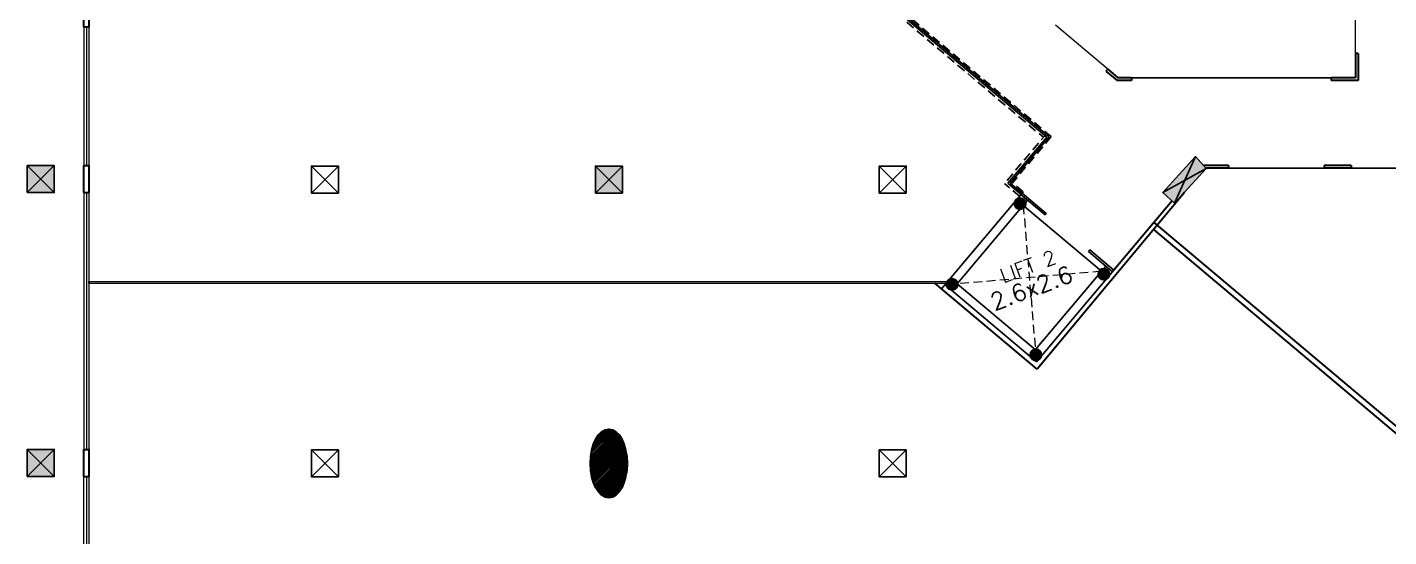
# Model space of a CAD drawing. Extents: x -14054 to 906348, y -36965 to 188562.
# Drawn here: x 193013 to 231380, y 74926 to 89291 of the extents above; entities that cross this region are included whole.
import ezdxf

# ---------------------------------------------------------------- set-up
doc = ezdxf.new("R2010")
doc.units = 0
doc.header["$LTSCALE"] = 1000
doc.header["$MEASUREMENT"] = 0
doc.linetypes.add('HIDDEN', pattern=[0.375, 0.25, -0.125])
for name, color, linetype in [('COL', 5, 'CONTINUOUS'), ('COL-FIN', 3, 'CONTINUOUS'), ('COL-SOL', 253, 'CONTINUOUS'), ('CROSS', 3, 'CONTINUOUS'), ('DIM1', 4, 'CONTINUOUS'), ('DOOR', 6, 'CONTINUOUS'), ('GLASS', 9, 'CONTINUOUS'), ('RETWALL', 7, 'CONTINUOUS'), ('SOLID', 252, 'CONTINUOUS')]:
    doc.layers.add(name, color=color, linetype=linetype)
for name, color, linetype, lineweight in [('HIDDEN', 7, 'HIDDEN', 15), ('TEXT', 3, 'CONTINUOUS', 15), ('WALL', 2, 'CONTINUOUS', 30), ('WIN', 6, 'CONTINUOUS', 9)]:
    doc.layers.add(name, color=color, linetype=linetype, lineweight=lineweight)
doc.styles.add('ROMAN', font='ROMANS')
doc.styles.add('ROMANS', font='ROMANS.shx', dxfattribs={"height": 350})

# ---------------------------------------------------------------- blocks, each defined once
blk = doc.blocks.new('*U46')
at = {"layer": 'DOOR'}
h = blk.add_hatch(dxfattribs=at)
h.set_pattern_fill('ANSI31', color=8, scale=228.775419, style=0)
h.set_pattern_definition([(225, (223527.441, 207158.96), (20.2210813, -20.2210813), [])])
edge = h.paths.add_edge_path()
edge.add_line((209419.62, 76129.63), (209633.84, 76129.63))
edge.add_ellipse((209399.82, 76992.47), major_axis=(0, -968.08), ratio=0.5331141, start_angle=15.174521, end_angle=178.82724)
edge.add_line((209419.62, 77959.83), (209419.62, 76129.63))
edge = h.paths.add_edge_path()
edge.add_ellipse((209399.82, 76992.47), major_axis=(0, -968.08), ratio=0.5331141, start_angle=181.17276, end_angle=344.825479)
edge.add_line((209165.8, 76129.63), (209419.62, 76129.63))
edge.add_line((209419.62, 76129.63), (209419.62, 77959.83))
edge.add_line((209419.62, 77959.83), (209380.02, 77959.83))
edge = h.paths.add_edge_path()
edge.add_ellipse((209399.82, 76992.47), major_axis=(0, -968.08), ratio=0.5331141, start_angle=344.825479, end_angle=361.17276)
edge.add_line((209419.62, 76025.1), (209419.62, 76129.63))
edge.add_line((209419.62, 76129.63), (209165.8, 76129.63))
edge = h.paths.add_edge_path()
edge.add_ellipse((209399.82, 76992.47), major_axis=(0, -968.08), ratio=0.5331141, start_angle=1.17276, end_angle=15.174521)
edge.add_line((209633.84, 76129.63), (209419.62, 76129.63))
edge.add_line((209419.62, 76129.63), (209419.62, 76025.1))
at = {"layer": 'GLASS', "linetype": 'Continuous'}
h = blk.add_hatch(color=9, dxfattribs=at)
edge = h.paths.add_edge_path()
edge.add_arc((220989.02, 84316.06), 162.63, 0, 360)
h = blk.add_hatch(color=9, dxfattribs=at)
edge = h.paths.add_edge_path()
edge.add_arc((223349.67, 82330.54), 162.63, 0, 360)
h = blk.add_hatch(color=9, dxfattribs=at)
edge = h.paths.add_edge_path()
edge.add_arc((219073.84, 82041.75), 162.63, 0, 360)
h = blk.add_hatch(color=9, dxfattribs=at)
edge = h.paths.add_edge_path()
edge.add_arc((221433.33, 80054.84), 162.63, 0, 360)
at = {"layer": 'SOLID'}
for points in [[(226238.7, 85310.17), (225934.74, 85644.81), (225012.4, 84629.38), (225345.5, 84326.82)], [(193012.76, 84629.38), (193772.76, 84629.38), (193772.76, 85389.38), (193012.76, 85389.38)], [(193012.76, 76629.38), (193772.76, 76629.38), (193772.76, 77389.38), (193012.76, 77389.38)]]:
    blk.add_hatch(color=256, dxfattribs=at).paths.add_polyline_path(points)
at = {"layer": 'COL', "color": 7}
for p, q in [((225345.5, 84326.82), (225934.74, 85644.81)), ((193772.76, 85389.38), (193012.76, 84629.38)), ((193012.76, 85389.38), (193772.76, 84629.38)), ((226238.7, 85310.17), (225012.4, 84629.38)), ((193772.76, 77389.38), (193012.76, 76629.38)), ((193012.76, 77389.38), (193772.76, 76629.38))]:
    blk.add_line(p, q, dxfattribs=at)
at = {"layer": 'COL'}
for points in [[(226238.7, 85310.17), (225934.74, 85644.81), (225012.4, 84629.38), (225345.5, 84326.82)], [(193012.76, 84629.38), (193772.76, 84629.38), (193772.76, 85389.38), (193012.76, 85389.38)], [(193012.76, 76629.38), (193772.76, 76629.38), (193772.76, 77389.38), (193012.76, 77389.38)]]:
    blk.add_lwpolyline(points, close=True, dxfattribs=at)
at = {"layer": 'COL-FIN', "color": 5, "linetype": 'Continuous'}
for p, q in [((201783.11, 85375.76), (201023.11, 84615.76)), ((201023.11, 85375.76), (201783.11, 84615.76)), ((209783.11, 85375.76), (209023.11, 84615.76)), ((209023.11, 85375.76), (209783.11, 84615.76)), ((217783.11, 85375.76), (217023.11, 84615.76)), ((217023.11, 85375.76), (217783.11, 84615.76)), ((201779.82, 77375.76), (201019.82, 76615.76)), ((201019.82, 77375.76), (201779.82, 76615.76)), ((217019.82, 77372.47), (217779.82, 76612.47)), ((217779.82, 77372.47), (217019.82, 76612.47))]:
    blk.add_line(p, q, dxfattribs=at)
for points in [[(201783.11, 84615.76), (201023.11, 84615.76), (201023.11, 85375.76), (201783.11, 85375.76)], [(209783.11, 84615.76), (209023.11, 84615.76), (209023.11, 85375.76), (209783.11, 85375.76)], [(217783.11, 84615.76), (217023.11, 84615.76), (217023.11, 85375.76), (217783.11, 85375.76)], [(201779.82, 76615.76), (201019.82, 76615.76), (201019.82, 77375.76), (201779.82, 77375.76)], [(217779.82, 76612.47), (217019.82, 76612.47), (217019.82, 77372.47), (217779.82, 77372.47)]]:
    blk.add_lwpolyline(points, close=True, dxfattribs=at)
at = {"layer": 'COL-FIN', "linetype": 'Continuous'}
blk.add_lwpolyline([(209783.29, 84613.67), (209023.29, 84613.67), (209023.29, 85373.67), (209783.29, 85373.67)], close=True, dxfattribs=at)
at = {"layer": 'COL-SOL', "linetype": 'Continuous'}
blk.add_solid([(209023.29, 85373.67), (209023.29, 84613.67), (209783.29, 85373.67), (209783.29, 84613.67)], dxfattribs=at)
at = {"layer": 'CROSS', "color": 3, "linetype": 'Continuous'}
for p, q in [((209023.29, 85373.67), (209783.29, 84613.67)), ((209783.29, 85373.67), (209023.29, 84613.67))]:
    blk.add_line(p, q, dxfattribs=at)
at = {"layer": 'DIM1', "linetype": 'HIDDEN'}
for p, q in [((214068.76, 92574.06), (221647.09, 86186.68)), ((214227.76, 92647.99), (221871.08, 86205.83)), ((221749.51, 86308.3), (220548.89, 84882.54)), ((221871.08, 86205.83), (220772.93, 84901.75)), ((220974.46, 84524.17), (220548.89, 84882.54)), ((221076.88, 84645.79), (220772.93, 84901.75)), ((221049.83, 84613.67), (221076.88, 84645.79))]:
    blk.add_line(p, q, dxfattribs=at)
at = {"layer": 'DOOR'}
for p, q in [((229752.76, 87864.38), (224129.57, 87864.38)), ((226862.76, 85314.38), (229562.76, 85314.38)), ((230322.76, 85314.38), (233022.76, 85314.38))]:
    blk.add_line(p, q, dxfattribs=at)
at = {"layer": 'GLASS', "color": 9, "linetype": 'Continuous'}
for p, q in [((221049.83, 84613.67), (218779.27, 81917.34)), ((221203.33, 84414.59), (219063.79, 81873.84)), ((223285.29, 82410.06), (220891.6, 84425.77)), ((221693.5, 84001.82), (221015.43, 84572.82)), ((221727.9, 84042.67), (221049.83, 84613.67)), ((221693.5, 84001.82), (221727.9, 84042.67)), ((222918.95, 82969.89), (222953.34, 83010.73)), ((223597.02, 82398.88), (222918.95, 82969.89)), ((223631.42, 82439.73), (222953.34, 83010.73)), ((223409.12, 82557.11), (221269.58, 80016.37)), ((223631.42, 82439.73), (221457.48, 79858.14)), ((221457.48, 79858.14), (218875.89, 82032.07)), ((221424.39, 80200.2), (219218.6, 82057.68))]:
    blk.add_line(p, q, dxfattribs=at)
for centre in [(220989.02, 84316.06), (223349.67, 82330.54), (219073.84, 82041.75), (221433.33, 80054.84)]:
    blk.add_circle(centre, 162.63, dxfattribs=at)
at = {"layer": 'HIDDEN'}
for p, q in [((221079.5, 84267.54), (221420.95, 80196.12)), ((223285.29, 82410.06), (219215.16, 82053.6))]:
    blk.add_line(p, q, dxfattribs=at)
at = {"layer": 'RETWALL', "color": 1, "linetype": 'Continuous'}
for p, q in [((214135.76, 92605.22), (221741.48, 86194.75)), ((214185.76, 92628.46), (221811.91, 86200.77)), ((221741.48, 86194.75), (220643.29, 84890.64)), ((221811.91, 86200.77), (220713.75, 84896.68)), ((221017.62, 84575.42), (220643.29, 84890.64)), ((221049.83, 84613.67), (220713.75, 84896.68))]:
    blk.add_line(p, q, dxfattribs=at)
at = {"layer": 'WALL'}
for p, q in [((194605.76, 89287.76), (194605.76, 92633.38)), ((194755.76, 89287.76), (194755.76, 92633.38)), ((194755.76, 89287.76), (194605.76, 89287.76)), ((230512.76, 88549.38), (230437.76, 88549.38)), ((230437.76, 88549.38), (230437.76, 87864.38)), ((230512.76, 88549.38), (230512.76, 87789.38)), ((223459.01, 88109.28), (223410.68, 88051.93)), ((223410.68, 88051.93), (223722.18, 87789.38)), ((223459.01, 88109.28), (223749.57, 87864.38)), ((224129.57, 87864.38), (223749.57, 87864.38)), ((224129.57, 87864.38), (224129.57, 87789.38)), ((230437.76, 87864.38), (229752.76, 87864.38)), ((229752.76, 87864.38), (229752.76, 87789.38)), ((224129.57, 87789.38), (223722.18, 87789.38)), ((230512.76, 87789.38), (229752.76, 87789.38)), ((194605.76, 85389.38), (194755.76, 85389.38)), ((194605.76, 84629.38), (194605.76, 85389.38)), ((194755.76, 84629.38), (194755.76, 85389.38)), ((226862.76, 85389.38), (226166.75, 85389.38)), ((226862.76, 85314.38), (226234.87, 85314.38)), ((226862.76, 85389.38), (226862.76, 85314.38)), ((229562.76, 85389.38), (229562.76, 85314.38)), ((230322.76, 85389.38), (229562.76, 85389.38)), ((230322.76, 85314.38), (229562.76, 85314.38)), ((230322.76, 85389.38), (230322.76, 85314.38)), ((194605.76, 84629.38), (194755.76, 84629.38)), ((225619.1, 84628.03), (221473.22, 79648.79)), ((225272.13, 84393.46), (223631.42, 82439.73)), ((194755.76, 82079.44), (194755.76, 82119.44)), ((221473.22, 79648.79), (218586.77, 82079.44)), ((194605.76, 77389.38), (194755.76, 77389.38)), ((194605.76, 76629.38), (194605.76, 77389.38)), ((194755.76, 76629.38), (194755.76, 77389.38)), ((194605.76, 76629.38), (194755.76, 76629.38))]:
    blk.add_line(p, q, dxfattribs=at)
at = {"layer": 'WALL', "color": 2, "ltscale": 140}
for p, q in [((224759, 83782.43), (233012.76, 76832.02)), ((224754.6, 83589.76), (233012.76, 76629.38))]:
    blk.add_line(p, q, dxfattribs=at)
at = {"layer": 'WALL'}
blk.add_ellipse((209399.82, 76992.47), major_axis=(0, -968.08), ratio=0.5331141, dxfattribs=at)
at = {"layer": 'WIN'}
for p, q in [((230437.76, 88549.38), (230437.76, 92633.38)), ((194605.76, 89287.76), (194605.76, 85389.38)), ((194680.76, 89287.76), (194680.76, 85389.38)), ((194755.76, 85389.38), (194755.76, 89287.76)), ((223459.01, 88109.28), (221986.23, 89350.61)), ((194605.76, 84629.38), (194605.76, 77389.38)), ((194680.76, 84629.38), (194680.76, 77389.38)), ((194755.76, 77389.38), (194755.76, 84629.38)), ((194755.76, 82119.44), (218949.46, 82119.44)), ((194755.76, 82079.44), (218915.78, 82079.44)), ((194605.76, 73277.38), (194605.76, 76629.38)), ((194680.76, 76629.38), (194680.76, 73277.38)), ((194755.76, 73277.38), (194755.76, 76629.38))]:
    blk.add_line(p, q, dxfattribs=at)
at = {"layer": 'TEXT', "style": 'ROMANS'}
blk.add_text('LIFT 2', height=400, rotation=20.361551, dxfattribs=at).set_placement((220517.91, 82082.02))
at = {"layer": 'TEXT', "color": 3, "ltscale": 140, "style": 'ROMAN'}
blk.add_text('2.6x2.6', height=480, rotation=20.361551, dxfattribs=at).set_placement((220265.79, 81295.97))

msp = doc.modelspace()

# ---------------------------------------------------------------- block references
at = {"layer": 'TEXT'}
msp.add_blockref('*U46', (0, 0), dxfattribs=at)

doc.saveas('drawing.dxf')
